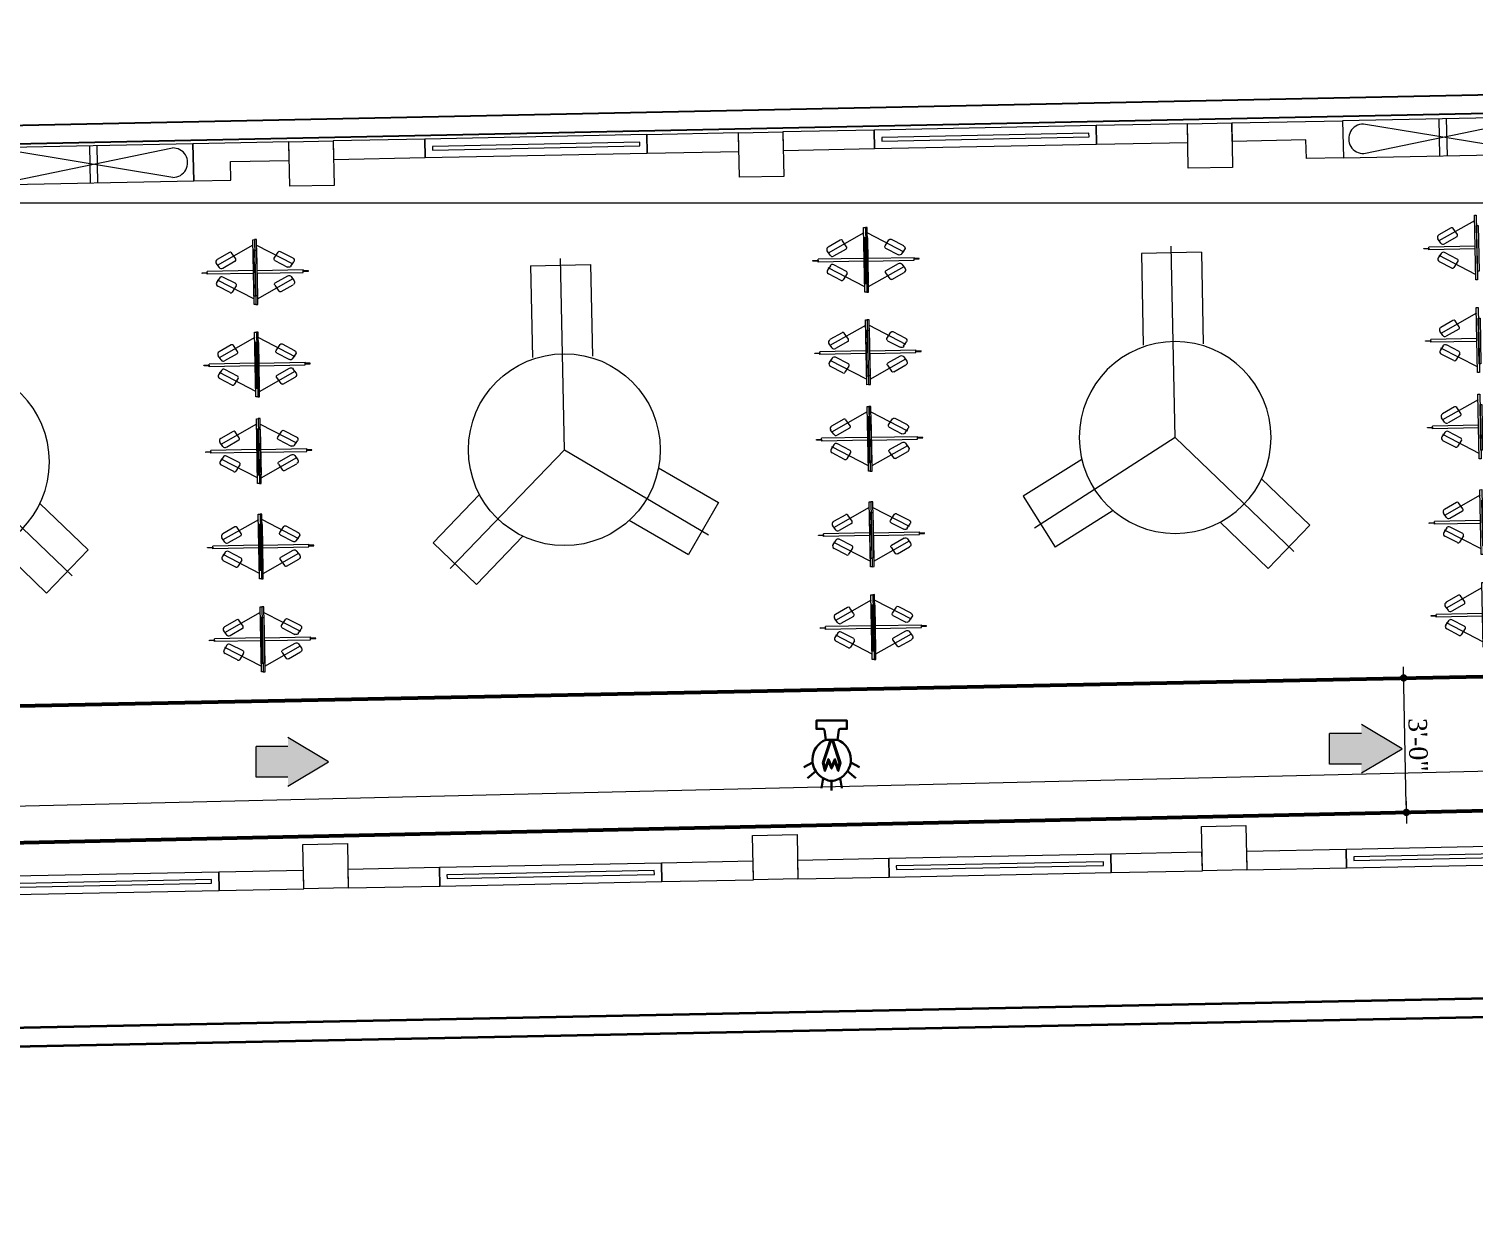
# Model space of a CAD drawing. Header units: inches. Extents: x -250485 to 735580, y -140410 to 288049.
# Drawn here: x 23488.1 to 23878.5, y 22021.1 to 22343.1 of the extents above; entities that cross this region are included whole.
import ezdxf

# ---------------------------------------------------------------- set-up
doc = ezdxf.new("R2010")
doc.units = ezdxf.units.IN
doc.header["$MEASUREMENT"] = 0
doc.header["$PDMODE"] = 35
doc.linetypes.add('BORDER2', pattern=[0.875, 0.25, -0.125, 0.25, -0.125, 0, -0.125])
doc.layers.get('0').update_dxf_attribs({"lineweight": 0})
doc.layers.get('Defpoints').update_dxf_attribs({"lineweight": 0})
doc.layers.add('A site line', color=7, linetype='Continuous')
for name, color, linetype, lineweight in [('A window', 150, 'Continuous', 0), ('COLUMN-2', 102, 'Continuous', 0), ('Emergency Light', 251, 'Continuous', 15), ('evacuation plan', 162, 'Continuous', 13), ('Layer1', 134, 'Continuous', 0), ('Machine', 222, 'Continuous', 0), ('New circulation', 52, 'BORDER2', 9), ('New furniture', 42, 'Continuous', 9), ('New stair', 40, 'Continuous', 35), ('new stair full height', 6, 'Continuous', 0), ('New Wall', 7, 'Continuous', 5), ('New window', 132, 'Continuous', 35), ('wall', 7, 'Continuous', 0)]:
    doc.layers.add(name, color=color, linetype=linetype, lineweight=lineweight)
doc.styles.add('REG', font='times.ttf')
doc.dimstyles.new('Dim-Pres', dxfattribs={"dimtxt": 5.5, "dimasz": 2, "dimexe": 1.5, "dimexo": 1.5, "dimgap": 1, "dimtad": 3, "dimdec": 0, "dimzin": 3, "dimdsep": 46, "dimlunit": 4, "dimtxsty": 'REG', "dimblk": 'point', "dimcen": 2, "dimclrd": 256, "dimclre": 256, "dimclrt": 7, "dimadec": 0, "dimazin": 0, "dimtfac": 0.75, "dimtdec": 0, "dimtmove": 1, "dimatfit": 3, "dimldrblk": 'point', "dimfxl": 0, "dimtolj": 1, "dimtzin": 0, "dimlwd": -1, "dimlwe": -1, "dimarcsym": 1})

# ---------------------------------------------------------------- blocks, each defined once
blk = doc.blocks.new('A$C410B7781')
at = {"layer": 'A window', "ltscale": 30}
blk.add_lwpolyline([(-51.04, 7.56), (-51.04, 2.56), (8.96, 2.56), (8.96, 7.56), (-51.04, 7.56)], dxfattribs=at)
blk.add_lwpolyline([(-49.04, 5.56), (-49.04, 4.56), (6.96, 4.56), (6.96, 5.56)], close=True, dxfattribs=at)
blk = doc.blocks.new('MS')
at = {"layer": 'Machine'}
for p, q in [((2396, 2638), (2671, 2489)), ((2529, 2535), (2560, 2582)), ((2576, 2586), (2670, 2535)), ((2533, 2518), (2629, 2466)), ((2655, 2473), (2678, 2506)), ((2748, 2443), (2748, 2422)), ((2396, 2228), (2671, 2377)), ((2529, 2330), (2560, 2284)), ((2533, 2348), (2629, 2400)), ((2576, 2280), (2670, 2331)), ((2655, 2393), (2678, 2360))]:
    blk.add_line(p, q, dxfattribs=at)
for points in [[(2382, 2680), (2396, 2680), (2396, 2186), (2382, 2186)], [(2382, 2266), (2369, 2266), (2369, 2614), (2382, 2614)], [(2748, 2435), (2787, 2435), (2787, 2431), (2748, 2431)]]:
    blk.add_lwpolyline(points, close=True, dxfattribs=at)
for points in [[(2396, 2443), (2748, 2443)], [(2396, 2422), (2748, 2422)]]:
    blk.add_lwpolyline(points, dxfattribs=at)
for centre, radius, start, end in [((2539, 2529), 12, 146.245, 241.515), ((2570, 2576), 12, 61.515, 146.245), ((2661, 2517), 20, 326.245, 61.515), ((2639, 2484), 20, 241.515, 326.245), ((2539, 2337), 12, 118.485, 213.755), ((2639, 2382), 20, 33.755, 118.485), ((2661, 2349), 20, 298.485, 33.755), ((2570, 2290), 12, 213.755, 298.485)]:
    blk.add_arc(centre, radius, start, end, dxfattribs=at)
blk = doc.blocks.new('A$C6C0F28B8')
at = {"layer": 'Machine'}
for p, q in [((12.97, 50.91), (27.15, 65.09)), ((39.88, 52.36), (27.15, 65.09)), ((-45.94, 41.95), (-36.65, 57.37)), ((-19.06, 46.78), (-36.65, 57.37)), ((0, 25.21), (34.93, 60.14)), ((25.7, 38.18), (39.88, 52.36)), ((0, 25.21), (-42.75, 51.6)), ((-28.15, 31.24), (-45.94, 41.95)), ((0, 25.21), (0, -32.2)), ((-9, -30.2), (-9, -2.69)), ((9, -30.2), (9, -2.69)), ((9, -30.2), (-9, -30.2))]:
    blk.add_line(p, q, dxfattribs=at)
blk.add_circle((0, 25.21), 28.79, dxfattribs=at)
blk.add_circle((0, 25.21), 28.79, dxfattribs=at)
at = {"layer": 'Machine', "yscale": 0.0393700787401485}
for p, xscale, zscale in [((-185.47, -15.49), 0.0393700787401485, 0.0393700787401485), ((185.47, -15.49), -0.0393700787401485, 0.03937007874015701), ((-185.47, -43.35), 0.0393700787401485, 0.0393700787401485), ((185.47, -43.35), -0.0393700787401485, 0.03937007874015701), ((-185.47, -72.01), 0.0393700787401485, 0.0393700787401485), ((185.47, -72.01), -0.0393700787401485, 0.03937007874015701), ((-185.47, -97.99), 0.0393700787401485, 0.0393700787401485), ((185.47, -97.99), -0.0393700787401485, 0.03937007874015701), ((-185.47, -125.74), 0.0393700787401485, 0.0393700787401485), ((185.47, -125.74), -0.0393700787401485, 0.03937007874015701)]:
    blk.add_blockref('MS', p, dxfattribs=dict(at, xscale=xscale, zscale=zscale))
blk = doc.blocks.new('A$C42246A87')
at = {"layer": 'new stair full height', "ltscale": 0.1}
for p, q in [((32.26, 9.96), (32.26, -0.05)), ((34.26, 9.96), (34.26, -0.05))]:
    blk.add_line(p, q, dxfattribs=at)
at = {"layer": 'new stair full height', "ltscale": 30}
for points in [[(6.26, 9.96), (6.26, -0.04), (60.26, -0.04), (60.26, 9.96), (6.26, 9.96)], [(11.84, 0.99), (54.68, 8.93)], [(54.68, 0.99), (11.84, 8.93)]]:
    blk.add_lwpolyline(points, dxfattribs=at)
for centre, start, end in [((11.76, 4.96), 88.9545, 271.0455), ((54.75, 4.96), 268.9545, 91.0455)]:
    blk.add_arc(centre, 3.97, start, end, dxfattribs=at)
blk = doc.blocks.new('dot')
at = {"color": 4}
for p, q in [((-1.5, 0), (1.5, 0)), ((0, 1.5), (0, -1.5))]:
    blk.add_line(p, q, dxfattribs=at)
at = {"color": 6, "const_width": 0.5}
blk.add_lwpolyline([(-0.25, 0, 1), (0.25, 0, 1)], format="xyb", close=True, dxfattribs=at)
blk = doc.blocks.new('point')
blk.add_blockref('dot', (0, 0))
blk = doc.blocks.new('*D107')
at = {"layer": 'Defpoints', "color": 0, "ltscale": 30, "transparency": 16777216}
for p in [(23859.51, 22167.78, -1.21), (23859.51, 22167.78), (23860.24, 22131.46, -1.21)]:
    blk.add_point(p, dxfattribs=at)
at = {"layer": 'Layer1', "ltscale": 30, "transparency": 16777216}
for p, q in [((23859.18, 22167.77), (23858.01, 22167.75)), ((23860.2, 22133.46), (23859.55, 22165.78)), ((23859.91, 22131.46), (23858.74, 22131.43))]:
    blk.add_line(p, q, dxfattribs=at)
at = {"layer": 'Layer1', "ltscale": 30, "transparency": 16777216, "xscale": 2, "yscale": 2, "zscale": 2}
for p, rotation in [((23859.51, 22167.78), 91.14886797490352), ((23860.24, 22131.46), 271.1488679749035)]:
    blk.add_blockref('point', p, dxfattribs=dict(at, rotation=rotation))
at = {"layer": 'Layer1', "color": 7, "ltscale": 30, "transparency": 16777216, "insert": (23863.42, 22149.69), "char_height": 5, "attachment_point": 5, "rotation": 271.1489, "style": 'REG'}
blk.add_mtext('\\A1;3\'-0"', dxfattribs=at)
blk = doc.blocks.new('A$C16DB04AD')
at = {"layer": 'Emergency Light', "color": 154, "lineweight": 30}
for p, q in [((-6.54, -14.39), (-9.59, -15.98)), ((6.54, -14.39), (9.59, -15.98)), ((-5.43, -17.4), (-8.33, -19.77)), ((-2.95, -19.78), (-3.46, -23.22)), ((2.95, -19.78), (3.46, -23.22)), ((5.43, -17.4), (8.33, -19.77)), ((0, -20.7), (0, -24))]:
    blk.add_line(p, q, dxfattribs=at)
blk.add_lwpolyline([(-2, -6.57), (-2.49, -3.28, 0.371278), (-2.94, -2.89), (-5.25, -2.89), (-5.25, 0), (5.25, 0), (5.25, -2.89), (2.94, -2.89, 0.371278), (2.49, -3.28), (2, -6.57)], format="xyb", dxfattribs=at)
at = {"layer": 'Emergency Light', "color": 1, "lineweight": 30}
blk.add_lwpolyline([(-0.43, -6.57), (-3.01, -14.48), (-2.28, -17.27), (-1.1, -13.91), (0, -16.5), (1.1, -13.91), (2.28, -17.27), (3.01, -14.48), (0.43, -6.57)], dxfattribs=at)
blk.add_lwpolyline([(0.43, -7.28, 0.690361), (-0.43, -7.28), (-2.75, -14.5), (-2.25, -16.42), (-1.12, -13.21), (0, -15.86), (1.12, -13.21), (2.25, -16.42), (2.75, -14.5), (0.43, -7.28)], format="xyb", dxfattribs=at)
at = {"layer": 'Emergency Light', "color": 154, "lineweight": 30}
blk.add_lwpolyline([(-2.02, -6.58), (2, -6.57)], dxfattribs=at)
for centre, radius, start, end in [((0.78, -13.41), 7.38, 112.0671, 245.9767), ((-0.78, -13.41), 7.38, 294.0233, 67.9329), ((0, -15.96), 4.74, 241.9689, 298.0311)]:
    blk.add_arc(centre, radius, start, end, dxfattribs=at)
blk = doc.blocks.new('hfev')
at = {"layer": 'evacuation plan'}
h = blk.add_hatch(color=60, dxfattribs=at)
h.dxf.hatch_style = 1
h.paths.add_polyline_path([(40299.06, 13041.14), (40287.18, 13021.16), (40310.94, 13021.16)])
h.paths.add_polyline_path([(40306.54, 13021.16), (40291.58, 13021.16), (40291.58, 13005.53), (40306.54, 13005.53)])
at = {"layer": 'evacuation plan', "color": 9, "true_color": 0xafd9aa}
for p, q in [((40287.18, 13021.16), (40299.06, 13041.14)), ((40299.06, 13041.14), (40310.94, 13021.16)), ((40291.58, 13021.16), (40291.58, 13005.53)), ((40306.54, 13021.16), (40306.54, 13005.53)), ((40291.58, 13005.53), (40306.54, 13005.53))]:
    blk.add_line(p, q, dxfattribs=at)
blk = doc.blocks.new('*D384')
at = {"layer": 'Defpoints', "color": 0, "ltscale": 30, "transparency": 16777216}
for p in [(24050.55, 22302.13, -11.61), (24050.55, 22296.08), (22363.23, 22276.63, 0.5)]:
    blk.add_point(p, dxfattribs=at)
at = {"layer": 'Layer1', "ltscale": 30, "transparency": 16777216}
for p, q in [((22363.23, 22292.09), (22363.23, 22297.58)), ((22365.23, 22296.08), (24048.55, 22296.08)), ((23206.89, 22296.08), (23201.41, 22281.68)), ((24050.55, 22297.58), (24050.55, 22294.58)), ((23201.41, 22281.68), (23179.2, 22281.68))]:
    blk.add_line(p, q, dxfattribs=at)
at = {"layer": 'Layer1', "ltscale": 30, "transparency": 16777216, "xscale": 2, "yscale": 2, "zscale": 2, "rotation": 180}
blk.add_blockref('point', (22363.23, 22296.08), dxfattribs=at)
at = {"layer": 'Layer1', "ltscale": 30, "transparency": 16777216, "xscale": 2, "yscale": 2, "zscale": 2}
blk.add_blockref('point', (24050.55, 22296.08), dxfattribs=at)
at = {"layer": 'Layer1', "color": 7, "ltscale": 30, "transparency": 16777216, "insert": (23190.31, 22285.23), "char_height": 5, "attachment_point": 5, "style": 'REG'}
blk.add_mtext('\\A1;140\'-7"', dxfattribs=at)
blk = doc.blocks.new('*D739')
at = {"layer": 'Defpoints', "color": 0, "ltscale": 30, "transparency": 16777216}
for p in [(23979.92, 22144.96), (23980.18, 22134.08, -12.82), (22654.77, 22102.61, -12.82)]:
    blk.add_point(p, dxfattribs=at)
at = {"layer": 'Layer1', "ltscale": 30, "transparency": 16777216}
for p, q in [((22656.51, 22113.54), (23977.92, 22144.91)), ((23979.98, 22142.64), (23979.89, 22146.46)), ((22654.57, 22111.17), (22654.48, 22114.99))]:
    blk.add_line(p, q, dxfattribs=at)
at = {"layer": 'Layer1', "ltscale": 30, "transparency": 16777216, "xscale": 2, "yscale": 2, "zscale": 2}
for p, rotation in [((23979.92, 22144.96), 1.360122514346406), ((22654.51, 22113.49), 181.3601225143464)]:
    blk.add_blockref('point', p, dxfattribs=dict(at, rotation=rotation))
at = {"layer": 'Layer1', "color": 7, "ltscale": 30, "transparency": 16777216, "insert": (23317.13, 22132.76), "char_height": 5, "attachment_point": 5, "rotation": 1.3601, "style": 'REG'}
blk.add_mtext('\\A1;110\'-6"', dxfattribs=at)

msp = doc.modelspace()

# ---------------------------------------------------------------- linework, layer by layer
at = {"layer": 'A site line', "color": 7, "ltscale": 30, "elevation": -11.61}
for points in [[(22207.16, 21197.58), (22234.13, 22291.01), (24734.61, 22343.08), (24725.77, 21985.96)], [(22212.16, 21197.46), (22239.01, 22286.12), (24729.48, 22337.97), (24720.77, 21986.08)]]:
    msp.add_lwpolyline(points, dxfattribs=at)
at = {"layer": 'COLUMN-2', "color": 7, "ltscale": 20000}
for points, elevation in [([(23679.84, 22315.01), (23691.83, 22315.25), (23692.07, 22303.25), (23680.08, 22303.01), (23679.84, 22315.01)], -19.92), ([(23801.08, 22317.44), (23813.08, 22317.68), (23813.32, 22305.68), (23801.32, 22305.44), (23801.08, 22317.44)], -11.61), ([(23558.37, 22312.57), (23570.36, 22312.81), (23570.6, 22300.82), (23558.61, 22300.58), (23558.37, 22312.57)], -11.61), ([(23804.89, 22127.68), (23816.89, 22127.92), (23817.13, 22115.92), (23805.13, 22115.68), (23804.89, 22127.68)], -12.82), ([(23683.64, 22125.25), (23695.64, 22125.49), (23695.88, 22113.49), (23683.88, 22113.25), (23683.64, 22125.25)], -12.82), ([(23562.17, 22122.81), (23574.17, 22123.05), (23574.41, 22111.05), (23562.41, 22110.81), (23562.17, 22122.81)], -12.82)]:
    msp.add_lwpolyline(points, dxfattribs=dict(at, elevation=elevation))
at = {"layer": 'New circulation', "color": 7, "ltscale": 30}
msp.add_line((22731.62, 22053.14, -12.82), (23931.83, 22077.21, -12.82), dxfattribs=at)
at = {"layer": 'New stair', "color": 7, "ltscale": 30, "elevation": -12.82}
msp.add_lwpolyline([(22731.62, 22053.14), (23931.83, 22077.21), (23931.73, 22082.21), (22731.52, 22058.14), (22731.62, 22053.14)], dxfattribs=at)
at = {"layer": 'New Wall', "color": 7, "ltscale": 30}
for points, elevation in [([(23655.19, 22309.51), (23679.94, 22310.01), (23679.84, 22315.01), (23655.09, 22314.51)], -7.46), ([(23691.93, 22310.25), (23716.56, 22310.75), (23716.46, 22315.74), (23691.83, 22315.25)], -11.61), ([(23776.55, 22311.95), (23801.18, 22312.44), (23801.08, 22317.44), (23776.45, 22316.95)], -11.61), ([(23570.46, 22307.82), (23595.21, 22308.31), (23595.11, 22313.31), (23570.36, 22312.81)], -7.46), ([(23780.5, 22115.19), (23805.13, 22115.68), (23805.03, 22120.68), (23780.4, 22120.19)], -12.82), ([(23817.13, 22115.92), (23844.07, 22116.46), (23843.97, 22121.46), (23817.03, 22120.92)], -12.82), ([(23539.52, 22110.35), (23562.41, 22110.81), (23562.31, 22115.81), (23539.41, 22115.35)], -12.82), ([(23574.41, 22111.05), (23599.15, 22111.55), (23599.05, 22116.56), (23574.31, 22116.07)], -12.82), ([(23659.14, 22112.77), (23683.88, 22113.26), (23683.78, 22118.25), (23659.04, 22117.75)], -21.12), ([(23695.88, 22113.49), (23720.51, 22113.98), (23720.41, 22118.98), (23695.78, 22118.49)], -12.82)]:
    msp.add_lwpolyline(points, close=True, dxfattribs=dict(at, elevation=elevation))
at = {"layer": 'New Wall', "color": 7, "ltscale": 30, "elevation": -11.61}
for points in [[(23813.08, 22317.68), (23843.03, 22318.28), (23843.23, 22308.28), (23833.23, 22308.08), (23833.13, 22313.08), (23813.18, 22312.68), (23813.08, 22317.68)], [(23558.37, 22312.56), (23532.47, 22312.04), (23532.67, 22302.04), (23542.67, 22302.24), (23542.57, 22307.24), (23558.47, 22307.56), (23558.37, 22312.56)]]:
    msp.add_lwpolyline(points, dxfattribs=at)
at = {"layer": 'wall', "color": 75, "lineweight": 53, "ltscale": 100000, "elevation": -12.82}
for points in [[(22366.01, 22137.83), (24056.17, 22171.72)], [(22366.8, 22098.84), (24042.6, 22135.45)]]:
    msp.add_lwpolyline(points, dxfattribs=at)

# ---------------------------------------------------------------- block references
at = {"layer": 'Emergency Light', "lineweight": 30, "xscale": 0.7868064756185049, "yscale": 0.7868064756185049, "zscale": 0.7868064756213451}
msp.add_blockref('A$C16DB04AD', (23704.99, 22156.27), dxfattribs=at)
at = {"layer": 'evacuation plan', "color": 11, "true_color": 0xf27172, "xscale": -0.5499328878868255, "yscale": 0.5499328878868255, "zscale": 0.5499328876488784, "rotation": 270}
msp.add_blockref('hfev', (16397.33, -16.66), dxfattribs=at)
at = {"layer": 'Layer1', "ltscale": 30, "xscale": -0.5499328878868255, "yscale": 0.5499328878868255, "zscale": 0.5499328876488784, "rotation": 270}
msp.add_blockref('hfev', (16687.32, -13.13), dxfattribs=at)
at = {"layer": 'New furniture', "color": 7, "rotation": 181.1488679749023}
for p, xscale, yscale, zscale in [((23797.33, 22255.42, -31.83), -0.9000000000009398, 0.900000000000091, 0.8999999999999999), ((23632.33, 22252.11, -31.83), 0.9000000000009398, 0.9000000000009398, 0.9000000000009398), ((23467.33, 22248.8, -31.83), -0.9000000000009398, 0.900000000000091, 0.8999999999999999)]:
    msp.add_blockref('A$C6C0F28B8', p, dxfattribs=dict(at, xscale=xscale, yscale=yscale, zscale=zscale))
at = {"layer": 'new stair full height', "color": 7, "ltscale": 30, "rotation": 1.148867974906783}
for p in [(23836.97, 22308.2, -11.61), (23472.42, 22300.89, -11.61)]:
    msp.add_blockref('A$C42246A87', p, dxfattribs=at)
at = {"layer": 'New window', "color": 7, "ltscale": 30, "rotation": 1.148867974906783}
for p in [(23767.65, 22309.21, -19.92), (23646.29, 22306.78, -15.76), (23771.59, 22112.45, -21.12), (23895.15, 22114.93, -12.82), (23650.23, 22110.03, -21.12), (23530.61, 22107.62, -12.82)]:
    msp.add_blockref('A$C410B7781', p, dxfattribs=at)

# ---------------------------------------------------------------- dimensions: what is measured, and where the dimension line sits
at = {"layer": 'Layer1', "ltscale": 30}
dim = msp.add_linear_dim(base=(24050.55, 22296.08), p1=(22363.23, 22276.63, 0.5), p2=(24050.55, 22302.13, -11.61), dimstyle='Dim-Pres', override={"dimtxt": 5, "dimfxl": 4, "dimfxlon": 1}, dxfattribs=at)
dim.commit()
dim.dimension.update_dxf_attribs({"geometry": '*D384', "text_midpoint": (23200.41, 22281.68), "dimtype": 160})
dim = msp.add_linear_dim(base=(23859.51, 22167.78, -11.61), p1=(23860.24, 22131.46, -12.82), p2=(23859.51, 22167.78, -12.82), angle=91.1489, dimstyle='Dim-Pres', override={"dimtxt": 5, "dimfxl": 4, "dimfxlon": 1}, dxfattribs=at)
dim.commit()
dim.dimension.update_dxf_attribs({"geometry": '*D107', "text_midpoint": (23863.42, 22149.69, -11.61)})
dim = msp.add_aligned_dim(p1=(22654.77, 22102.61, -12.82), p2=(23980.18, 22134.08, -12.82), distance=10.88, dimstyle='Dim-Pres', override={"dimtxt": 5, "dimfxl": 4, "dimfxlon": 1}, dxfattribs=at)
dim.commit()
dim.dimension.update_dxf_attribs({"geometry": '*D739', "text_midpoint": (23317.13, 22132.76)})

doc.saveas('drawing.dxf')
